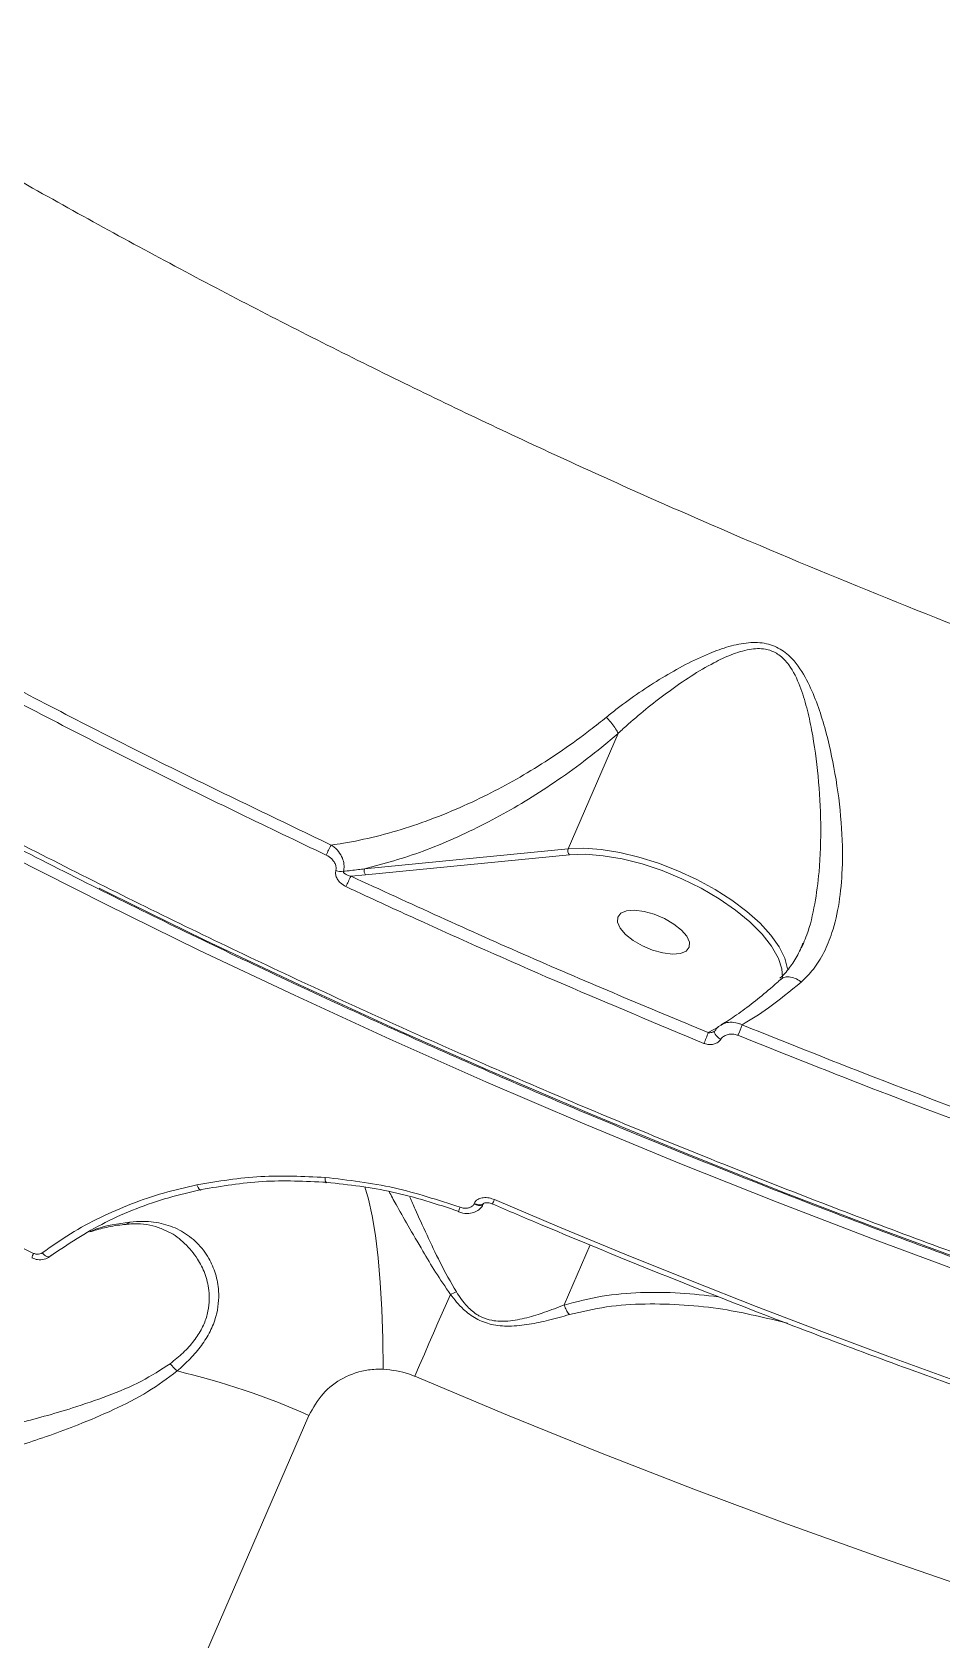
# Model space of a CAD drawing. Header units: millimetres. Extents: x -5550 to 7488, y -4093 to 4627.
# Drawn here: x -2780.8 to -2675.4, y 1356.7 to 1543.1 of the extents above; entities that cross this region are included whole.
import ezdxf

# ---------------------------------------------------------------- set-up
doc = ezdxf.new("R2010")
doc.units = ezdxf.units.MM
doc.layers.add('DIKOM_ОБЪЕКТ', color=7, linetype='Continuous')

msp = doc.modelspace()

# ---------------------------------------------------------------- linework, layer by layer
at = {"layer": 'DIKOM_ОБЪЕКТ', "color": 7, "linetype": 'Continuous', "lineweight": 15}
for p, q in [((-2712.861, 1461.788), (-2718.656, 1448.408)), ((-2718.656, 1448.408), (-2742.262, 1446.076)), ((-2742.134, 1445.383), (-2718.527, 1447.715)), ((-2743.829, 1445.223), (-2742.134, 1445.383)), ((-2691.408, 1437.45), (-2691.624, 1436.917)), ((-2701.222, 1427.766), (-2702.439, 1427.106)), ((-2729.564, 1407.302), (-2729.595, 1407.23)), ((-2728.508, 1407.236), (-2728.482, 1407.296)), ((-2770.034, 1404.882), (-2770.064, 1404.878)), ((-2719.125, 1395.546), (-2716.114, 1402.5)), ((-2873.802, 1093.892), (-2748.705, 1382.749))]:
    msp.add_line(p, q, dxfattribs=at)
at = {"layer": 'DIKOM_ОБЪЕКТ', "color": 7, "linetype": 'Continuous', "lineweight": 15, "flags": 128}
for points in [[(-2693.217, 1434.429), (-2693.227, 1434.503), (-2693.553, 1435.739), (-2694.206, 1437.049), (-2695.171, 1438.405), (-2696.428, 1439.777), (-2697.948, 1441.136), (-2699.7, 1442.452), (-2701.644, 1443.696), (-2703.739, 1444.842), (-2705.94, 1445.864), (-2708.198, 1446.741), (-2710.465, 1447.453), (-2712.692, 1447.986), (-2714.829, 1448.326), (-2716.832, 1448.468), (-2718.656, 1448.408)], [(-2718.527, 1447.715), (-2716.655, 1447.771), (-2714.593, 1447.608), (-2712.389, 1447.232), (-2710.099, 1446.65), (-2707.776, 1445.877), (-2705.478, 1444.932), (-2703.26, 1443.837), (-2701.175, 1442.619), (-2699.273, 1441.308), (-2697.601, 1439.935), (-2696.199, 1438.533), (-2695.101, 1437.135), (-2694.333, 1435.777), (-2694.303, 1435.711)], [(-2783.071, 1447.443), (-2772.277, 1441.98), (-2761.383, 1436.64), (-2750.397, 1431.429), (-2739.329, 1426.351), (-2728.189, 1421.409), (-2716.986, 1416.609), (-2705.728, 1411.954), (-2694.426, 1407.448), (-2683.09, 1403.094), (-2671.728, 1398.897)], [(-2671.326, 1400.175), (-2682.661, 1404.362), (-2693.971, 1408.705), (-2705.245, 1413.2), (-2716.476, 1417.845), (-2727.653, 1422.634), (-2738.767, 1427.563), (-2749.808, 1432.63), (-2760.767, 1437.828), (-2771.636, 1443.155), (-2773.007, 1443.84)], [(-2712.922, 1440.492), (-2712.949, 1439.902), (-2712.639, 1439.218), (-2712.015, 1438.495), (-2711.129, 1437.793), (-2710.053, 1437.167), (-2708.873, 1436.669), (-2707.685, 1436.339), (-2706.586, 1436.204), (-2705.664, 1436.274), (-2704.995, 1436.545), (-2704.632, 1436.993), (-2704.604, 1437.583), (-2704.915, 1438.267), (-2705.538, 1438.99), (-2706.424, 1439.692), (-2707.501, 1440.318), (-2708.68, 1440.816), (-2709.868, 1441.146), (-2710.967, 1441.281), (-2711.889, 1441.211), (-2712.559, 1440.94), (-2712.922, 1440.492)], [(-2694.303, 1435.711), (-2693.914, 1434.491), (-2693.836, 1433.547)], [(-2700.989, 1426.318), (-2701.192, 1426.451), (-2701.376, 1426.6), (-2701.529, 1426.758), (-2701.643, 1426.914), (-2701.711, 1427.061), (-2701.729, 1427.188), (-2701.696, 1427.287)], [(-2761.165, 1408.918), (-2761.217, 1408.874), (-2761.278, 1408.864), (-2761.344, 1408.889), (-2761.414, 1408.949), (-2761.485, 1409.041), (-2761.554, 1409.162), (-2761.62, 1409.307), (-2761.679, 1409.471)], [(-2746.64, 1409.768), (-2746.678, 1409.723), (-2746.715, 1409.714), (-2746.749, 1409.74), (-2746.778, 1409.8), (-2746.802, 1409.892), (-2746.821, 1410.013), (-2746.832, 1410.159), (-2746.836, 1410.323)], [(-2742.228, 1409.223), (-2741.807, 1407.802), (-2741.38, 1405.863), (-2741.009, 1403.59), (-2740.698, 1401.006), (-2740.45, 1398.136), (-2740.266, 1395.009), (-2740.15, 1391.655), (-2740.102, 1388.108)], [(-2728.508, 1407.236), (-2728.541, 1407.184), (-2728.661, 1407.106), (-2728.843, 1407.07), (-2729.072, 1407.081), (-2729.33, 1407.135), (-2729.595, 1407.23)], [(-2728.48, 1407.302), (-2728.51, 1407.256), (-2728.63, 1407.178), (-2728.812, 1407.142), (-2729.041, 1407.153), (-2729.299, 1407.207), (-2729.564, 1407.302)], [(-2666.312, 1384.115), (-2673.966, 1386.823), (-2681.613, 1389.605), (-2689.252, 1392.457), (-2696.879, 1395.381), (-2704.49, 1398.374), (-2712.084, 1401.435), (-2719.658, 1404.564), (-2727.208, 1407.759)], [(-2780.611, 1401.525), (-2781.241, 1401.832), (-2781.871, 1402.14), (-2782.501, 1402.448), (-2783.13, 1402.756), (-2783.759, 1403.065), (-2784.387, 1403.374), (-2785.016, 1403.684), (-2785.644, 1403.994)], [(-2778.726, 1401.169), (-2778.793, 1401.122), (-2778.88, 1401.105), (-2778.984, 1401.118), (-2779.101, 1401.161), (-2779.227, 1401.233), (-2779.358, 1401.33), (-2779.488, 1401.45), (-2779.613, 1401.587)], [(-2732.313, 1396.766), (-2732.779, 1395.703), (-2733.26, 1394.601), (-2733.757, 1393.462), (-2734.269, 1392.287), (-2734.794, 1391.08), (-2735.332, 1389.841), (-2735.882, 1388.572), (-2736.444, 1387.276)], [(-2736.444, 1387.276), (-2725.705, 1382.763), (-2714.918, 1378.398), (-2704.092, 1374.185), (-2693.237, 1370.128), (-2682.364, 1366.23), (-2671.483, 1362.497)]]:
    msp.add_lwpolyline(points, dxfattribs=at)
at = {"layer": 'DIKOM_ОБЪЕКТ', "color": 7, "linetype": 'Continuous', "lineweight": 15}
for centre, radius, start, end in [((-2736.286, 1443.248), 11.317, 150.37538, 156.97733), ((-2718.064, 1448.159), 0.642, 157.17941, 223.77883), ((-2744.956, 1447.699), 1.915, 250.72914, 277.4098), ((-2741.671, 1445.827), 0.642, 157.18112, 223.77712), ((-2733.181, 1439.26), 12.204, 150.75039, 157.02503), ((-2713.147, 1433), 15.463, 336.32604, 341.15394), ((-2718.488, 1432.705), 16.997, 336.25978, 340.76903), ((-2727.175, 1405.288), 4.32, 158.60035, 166.08471), ((-2738.856, 1412.626), 12.624, 334.76873, 337.32354), ((-2770.192, 1405.98), 1.109, 278.18958, 310.68923), ((-2779.536, 1400.885), 1.251, 149.25839, 175.44136), ((-2733.346, 1400.1), 3.49, 287.20533, 299.59436), ((-2758.526, 1393.825), 8.067, 219.09908, 227.35901), ((-2783.854, 1303.538), 86.66, 66.07114, 76.74933)]:
    msp.add_arc(centre, radius, start, end, dxfattribs=at)
for points, knots in [([(-2558.811, 1438.61), (-2564.603, 1439.972), (-2576.192, 1442.698), (-2593.747, 1447.394), (-2611.372, 1452.518), (-2629.274, 1458.176), (-2647.415, 1464.373), (-2665.756, 1471.114), (-2684, 1478.293), (-2702.619, 1486.112), (-2721.548, 1494.598), (-2740.713, 1503.764), (-2759.717, 1513.441), (-2778.485, 1523.617), (-2796.945, 1534.266), (-2814.669, 1545.142), (-2831.615, 1556.198), (-2847.758, 1567.388), (-2863.382, 1578.906), (-2878.408, 1590.726), (-2892.768, 1602.811), (-2906.134, 1614.886), (-2918.485, 1626.908), (-2929.824, 1638.836), (-2940.345, 1650.876), (-2949.976, 1662.988), (-2958.66, 1675.131), (-2965.708, 1686.255), (-2971.356, 1696.353), (-2975.852, 1705.474), (-2979.675, 1714.482), (-2982.806, 1723.345), (-2985.236, 1732.024), (-2986.952, 1740.518), (-2988.012, 1748.845), (-2988.114, 1754.218), (-2988.165, 1756.904)], [0, 0, 0, 0, 0.0277654, 0.0555639, 0.0833624, 0.1111276, 0.1400315, 0.168973, 0.1979143, 0.2268181, 0.2582449, 0.2896959, 0.3211226, 0.3534674, 0.3858386, 0.4181832, 0.4495061, 0.4808531, 0.5121759, 0.5444126, 0.5766757, 0.6089124, 0.6401611, 0.6714337, 0.7026821, 0.7348413, 0.7670266, 0.7991857, 0.8241464, 0.8491071, 0.874267, 0.8994269, 0.9244694, 0.9495122, 0.974756, 1, 1, 1, 1]), ([(-3044.652, 1724.515), (-3044.671, 1723.258), (-3044.719, 1720.216), (-3044.452, 1715.275), (-3043.9, 1709.713), (-3043.042, 1704.053), (-3041.89, 1698.298), (-3040.439, 1692.446), (-3038.691, 1686.493), (-3036.644, 1680.446), (-3034.308, 1674.323), (-3031.689, 1668.15), (-3028.795, 1661.946), (-3025.628, 1655.712), (-3022.188, 1649.447), (-3018.475, 1643.148), (-3014.489, 1636.814), (-3010.227, 1630.443), (-3005.689, 1624.033), (-3000.875, 1617.582), (-2995.78, 1611.088), (-2990.406, 1604.552), (-2984.766, 1597.989), (-2978.883, 1591.427), (-2972.776, 1584.89), (-2966.456, 1578.387), (-2959.919, 1571.913), (-2953.164, 1565.466), (-2946.188, 1559.043), (-2938.99, 1552.643), (-2931.567, 1546.264), (-2923.919, 1539.905), (-2916.041, 1533.562), (-2907.932, 1527.236), (-2899.604, 1520.936), (-2891.093, 1514.688), (-2882.429, 1508.516), (-2873.63, 1502.433), (-2864.695, 1496.437), (-2855.621, 1490.525), (-2846.404, 1484.696), (-2837.043, 1478.946), (-2827.535, 1473.276), (-2817.877, 1467.683), (-2808.067, 1462.165), (-2798.099, 1456.721), (-2787.985, 1451.357), (-2777.759, 1446.091), (-2767.462, 1440.944), (-2757.121, 1435.931), (-2746.74, 1431.053), (-2736.316, 1426.307), (-2725.845, 1421.692), (-2715.323, 1417.206), (-2704.747, 1412.848), (-2694.116, 1408.616), (-2683.425, 1404.509), (-2672.671, 1400.527), (-2661.857, 1396.67), (-2651.011, 1392.949), (-2640.18, 1389.381), (-2629.4, 1385.977), (-2618.682, 1382.741), (-2608.022, 1379.671), (-2597.415, 1376.765), (-2586.857, 1374.021), (-2576.345, 1371.44), (-2565.877, 1369.02), (-2555.45, 1366.762), (-2545.059, 1364.662), (-2534.708, 1362.728), (-2525.102, 1361.06), (-2518.996, 1360.119), (-2516.289, 1359.701)], [0, 0, 0, 0, 0.0098994, 0.0239604, 0.0380271, 0.0521102, 0.0662251, 0.0803872, 0.0946116, 0.1089136, 0.1232606, 0.1375542, 0.1517771, 0.1659463, 0.1800776, 0.1941866, 0.2082891, 0.2223998, 0.2365304, 0.2506968, 0.2649149, 0.2792008, 0.2935497, 0.3078771, 0.3221191, 0.3363006, 0.3504375, 0.364546, 0.3786424, 0.3927426, 0.406858, 0.4210041, 0.4351969, 0.4494525, 0.4637824, 0.4781141, 0.4923715, 0.5065637, 0.5207068, 0.5348165, 0.5489097, 0.563002, 0.5771065, 0.5912368, 0.6054096, 0.6196403, 0.6339456, 0.6482789, 0.6625569, 0.6767651, 0.6909192, 0.7050356, 0.7191306, 0.7332199, 0.7473184, 0.7614382, 0.7755955, 0.7898064, 0.8040869, 0.818423, 0.8327307, 0.8469589, 0.8611287, 0.8752559, 0.889357, 0.9034481, 0.9175449, 0.9316585, 0.945805, 0.9600004, 0.9742608, 0.9885925, 1, 1, 1, 1]), ([(-2515.807, 1360.129), (-2519.831, 1360.764), (-2530.669, 1362.472), (-2548.653, 1365.839), (-2569.775, 1370.388), (-2591.363, 1375.673), (-2613.352, 1381.692), (-2635.676, 1388.446), (-2657.844, 1395.787), (-2679.783, 1403.673), (-2701.428, 1412.056), (-2723.13, 1421.073), (-2744.815, 1430.718), (-2766.407, 1440.972), (-2787.429, 1451.611), (-2807.823, 1462.589), (-2827.545, 1473.853), (-2846.916, 1485.587), (-2865.853, 1497.769), (-2884.277, 1510.369), (-2901.783, 1523.107), (-2918.333, 1535.938), (-2933.909, 1548.813), (-2948.765, 1561.941), (-2962.818, 1575.288), (-2975.998, 1588.811), (-2988.014, 1602.213), (-2998.853, 1615.45), (-3008.528, 1628.485), (-3017.195, 1641.528), (-3024.779, 1654.534), (-3031.229, 1667.457), (-3036.181, 1679.479), (-3039.825, 1690.607), (-3042.373, 1700.874), (-3043.965, 1710.902), (-3044.676, 1718.883), (-3044.516, 1723.409), (-3044.467, 1724.778)], [0, 0, 0, 0, 0.0169097, 0.0455561, 0.0742245, 0.1028708, 0.1323494, 0.1618517, 0.1913302, 0.2199766, 0.248645, 0.2772913, 0.3067697, 0.3362723, 0.3657507, 0.394397, 0.4230654, 0.4517117, 0.48119, 0.5106926, 0.540171, 0.5688174, 0.5974857, 0.6261321, 0.6556106, 0.6851129, 0.7145914, 0.7432377, 0.771906, 0.8005525, 0.8300308, 0.8595332, 0.8890116, 0.913944, 0.9389054, 0.963867, 0.9890651, 1, 1, 1, 1]), ([(-2746.124, 1448.842), (-2752.737, 1452.007), (-2765.962, 1458.336), (-2785.459, 1468.394), (-2804.692, 1478.819), (-2817.171, 1486.096), (-2823.41, 1489.734)], [0, 0, 0, 0, 0.2485968, 0.4971946, 0.7485971, 1, 1, 1, 1]), ([(-2824.162, 1488.657), (-2817.979, 1485.051), (-2805.613, 1477.839), (-2786.416, 1467.424), (-2766.808, 1457.298), (-2753.404, 1450.882), (-2746.702, 1447.674)], [0, 0, 0, 0, 0.2485958, 0.4971923, 0.7485966, 1, 1, 1, 1]), ([(-2691.648, 1432.964), (-2691.163, 1433.439), (-2690.151, 1434.429), (-2688.97, 1436.375), (-2687.928, 1438.931), (-2687.192, 1442.165), (-2686.805, 1446.456), (-2686.937, 1451.509), (-2687.64, 1457.048), (-2688.649, 1461.612), (-2689.739, 1465.113), (-2690.835, 1467.747), (-2692.155, 1469.957), (-2693.84, 1471.53), (-2695.702, 1472.305), (-2697.845, 1472.363), (-2700.066, 1471.89), (-2703.476, 1470.655), (-2707.87, 1468.29), (-2711.77, 1465.633), (-2713.815, 1463.998), (-2714.23, 1463.667)], [0, 0, 0, 0, 0.0399722, 0.0832998, 0.1277343, 0.1880432, 0.2502376, 0.3338826, 0.4199843, 0.5013467, 0.5430291, 0.5846633, 0.6297928, 0.6581312, 0.6869629, 0.7180489, 0.7529311, 0.7887581, 0.8810072, 0.9758689, 1, 1, 1, 1]), ([(-2712.86, 1461.797), (-2712.859, 1461.798), (-2712.471, 1462.153), (-2710.602, 1463.865), (-2706.994, 1466.756), (-2702.971, 1469.423), (-2699.786, 1470.936), (-2697.795, 1471.575), (-2695.948, 1471.668), (-2694.817, 1471.257), (-2693.882, 1470.651), (-2692.777, 1469.465), (-2691.774, 1467.316), (-2690.98, 1464.762), (-2690.233, 1461.286), (-2689.621, 1456.788), (-2689.32, 1451.258), (-2689.466, 1446.265), (-2690.051, 1441.962), (-2690.68, 1439.172), (-2691.271, 1437.774), (-2691.408, 1437.45)], [0, 0, 0, 0, 0.0000991, 0.0276388, 0.1332232, 0.2411146, 0.2795024, 0.3186007, 0.350771, 0.3744563, 0.379875, 0.4091049, 0.4579087, 0.5039777, 0.5501038, 0.6445766, 0.7409594, 0.8394383, 0.9082443, 0.9786876, 1, 1, 1, 1]), ([(-2714.23, 1463.667), (-2714.852, 1463.166), (-2716.517, 1461.825), (-2719.296, 1459.816), (-2723.698, 1456.953), (-2728.371, 1454.425), (-2733.211, 1452.307), (-2737.096, 1450.895), (-2740.946, 1449.791), (-2743.957, 1449.156), (-2745.657, 1448.91), (-2746.124, 1448.842)], [0, 0, 0, 0, 0.060117, 0.1609814, 0.2618612, 0.4689745, 0.5884086, 0.7078539, 0.8306444, 0.953438, 1, 1, 1, 1]), ([(-2712.86, 1461.797), (-2712.951, 1461.959), (-2713.133, 1462.284), (-2713.592, 1462.914), (-2713.981, 1463.386), (-2714.197, 1463.63), (-2714.23, 1463.667)], [0, 0, 0, 0, 0.3157108, 0.631452, 0.9437901, 1, 1, 1, 1]), ([(-2742.262, 1446.076), (-2740.013, 1446.69), (-2736.613, 1447.619), (-2731.903, 1449.565), (-2727.264, 1451.776), (-2722.638, 1454.454), (-2718.131, 1457.559), (-2715.228, 1459.778), (-2713.497, 1461.248), (-2712.861, 1461.788)], [0, 0, 0, 0, 0.2355393, 0.3560374, 0.4765281, 0.7016585, 0.8172963, 0.9329168, 1, 1, 1, 1]), ([(-2712.861, 1461.788), (-2712.861, 1461.789), (-2712.86, 1461.792), (-2712.859, 1461.795), (-2712.86, 1461.796), (-2712.86, 1461.797)], [0, 0, 0, 0, 0.4204948, 0.7787719, 1, 1, 1, 1]), ([(-2744.709, 1445.799), (-2744.698, 1445.842), (-2744.638, 1446.093), (-2744.618, 1446.61), (-2744.809, 1447.371), (-2745.259, 1448.136), (-2745.759, 1448.609), (-2746.072, 1448.809), (-2746.124, 1448.842)], [0, 0, 0, 0, 0.0395256, 0.232657, 0.4437324, 0.6867586, 0.947947, 1, 1, 1, 1]), ([(-2746.702, 1447.674), (-2746.479, 1447.545), (-2746.089, 1447.318), (-2745.716, 1446.831), (-2745.55, 1446.381), (-2745.546, 1446.068), (-2745.582, 1445.916), (-2745.588, 1445.891)], [0, 0, 0, 0, 0.3276957, 0.5739052, 0.7796043, 0.962736, 1, 1, 1, 1]), ([(-2745.588, 1445.891), (-2745.595, 1445.859), (-2745.633, 1445.697), (-2745.622, 1445.362), (-2745.438, 1444.887), (-2745.043, 1444.384), (-2744.64, 1444.151), (-2744.417, 1444.023)], [0, 0, 0, 0, 0.0440524, 0.2245334, 0.4337885, 0.6875277, 1, 1, 1, 1]), ([(-2742.262, 1446.076), (-2742.5, 1446.047), (-2743.314, 1445.949), (-2744.13, 1445.862), (-2744.709, 1445.799)], [0, 0, 0, 0, 0.2912897, 1, 1, 1, 1]), ([(-2743.829, 1445.223), (-2743.97, 1445.258), (-2744.217, 1445.32), (-2744.497, 1445.467), (-2744.65, 1445.602), (-2744.702, 1445.705), (-2744.712, 1445.762), (-2744.71, 1445.789), (-2744.709, 1445.799)], [0, 0, 0, 0, 0.3693983, 0.6445339, 0.8372163, 0.9270803, 0.9712412, 1, 1, 1, 1]), ([(-2744.417, 1444.023), (-2743.813, 1443.742), (-2740.796, 1442.338), (-2732.427, 1438.504), (-2719.229, 1432.644), (-2708.366, 1428.124), (-2702.929, 1425.862)], [0, 0, 0, 0, 0.044144, 0.2207137, 0.6100128, 1, 1, 1, 1]), ([(-2702.439, 1427.106), (-2709.383, 1430), (-2723.29, 1435.797), (-2736.976, 1442.078), (-2743.829, 1445.223)], [0, 0, 0, 0, 0.4992723, 1, 1, 1, 1]), ([(-2691.453, 1437.465), (-2691.581, 1437.147), (-2691.948, 1436.234), (-2692.751, 1434.969), (-2693.521, 1433.935), (-2694.045, 1433.501), (-2694.147, 1433.417)], [0, 0, 0, 0, 0.1917357, 0.5501471, 0.9119165, 1, 1, 1, 1]), ([(-2694.055, 1433.274), (-2694.183, 1433.155), (-2695.015, 1432.377), (-2696.489, 1431.151), (-2698.44, 1429.641), (-2699.932, 1428.599), (-2700.722, 1428.143), (-2700.945, 1428.014)], [0, 0, 0, 0, 0.0508469, 0.3312719, 0.6112078, 0.8902476, 1, 1, 1, 1]), ([(-2698.513, 1428.005), (-2697.51, 1428.616), (-2695.333, 1429.943), (-2692.939, 1431.906), (-2691.648, 1432.964)], [0, 0, 0, 0, 0.460486, 1, 1, 1, 1]), ([(-2694.028, 1433.258), (-2693.916, 1433.347), (-2693.66, 1433.551), (-2693.07, 1433.598), (-2692.398, 1433.434), (-2691.915, 1433.165), (-2691.683, 1432.991), (-2691.648, 1432.964)], [0, 0, 0, 0, 0.2007155, 0.461808, 0.7229035, 0.9578431, 1, 1, 1, 1]), ([(-2701.799, 1427.207), (-2701.834, 1427.188), (-2701.934, 1427.133), (-2702.127, 1427.096), (-2702.306, 1427.089), (-2702.41, 1427.103), (-2702.439, 1427.106)], [0, 0, 0, 0, 0.1702038, 0.4910049, 0.8588138, 1, 1, 1, 1]), ([(-2701.698, 1427.286), (-2701.699, 1427.284), (-2701.708, 1427.267), (-2701.731, 1427.235), (-2701.787, 1427.21), (-2701.798, 1427.205)], [0, 0, 0, 0, 0.0939359, 0.8171536, 1, 1, 1, 1]), ([(-2700.95, 1427.97), (-2701.138, 1427.859), (-2701.44, 1427.681), (-2701.6, 1427.377), (-2701.66, 1427.263)], [0, 0, 0, 0, 0.6246336, 1, 1, 1, 1]), ([(-2698.513, 1428.005), (-2698.614, 1428.051), (-2698.984, 1428.22), (-2699.657, 1428.343), (-2700.402, 1428.277), (-2700.775, 1428.066), (-2700.927, 1427.979)], [0, 0, 0, 0, 0.1261835, 0.4642676, 0.7812594, 1, 1, 1, 1]), ([(-2632.252, 1403.969), (-2637.767, 1405.768), (-2648.795, 1409.366), (-2665.378, 1415.228), (-2681.971, 1421.396), (-2692.999, 1425.802), (-2698.513, 1428.005)], [0, 0, 0, 0, 0.2491008, 0.4982003, 0.7491009, 1, 1, 1, 1]), ([(-2702.929, 1425.862), (-2702.865, 1425.838), (-2702.632, 1425.751), (-2702.21, 1425.694), (-2701.71, 1425.769), (-2701.274, 1425.973), (-2701.084, 1426.203), (-2700.989, 1426.318)], [0, 0, 0, 0, 0.0918433, 0.3355673, 0.5630924, 0.7814416, 1, 1, 1, 1]), ([(-2700.989, 1426.318), (-2700.892, 1426.436), (-2700.697, 1426.671), (-2700.249, 1426.881), (-2699.733, 1426.961), (-2699.294, 1426.904), (-2699.051, 1426.815), (-2698.985, 1426.791)], [0, 0, 0, 0, 0.2169269, 0.4334598, 0.6620064, 0.9080962, 1, 1, 1, 1]), ([(-2698.985, 1426.791), (-2693.499, 1424.599), (-2682.526, 1420.215), (-2665.938, 1414.044), (-2649.279, 1408.152), (-2638.146, 1404.519), (-2632.579, 1402.703)], [0, 0, 0, 0, 0.2491004, 0.498199, 0.7490993, 1, 1, 1, 1]), ([(-2746.836, 1410.323), (-2749.33, 1410.441), (-2754.376, 1410.68), (-2759.226, 1409.877), (-2761.679, 1409.471)], [0, 0, 0, 0, 0.4941694, 1, 1, 1, 1]), ([(-2761.679, 1409.471), (-2762.977, 1409.174), (-2765.574, 1408.579), (-2769.305, 1407.3), (-2772.917, 1405.726), (-2776.389, 1403.849), (-2778.538, 1402.341), (-2779.613, 1401.587)], [0, 0, 0, 0, 0.1978369, 0.3955018, 0.5931689, 0.7965835, 1, 1, 1, 1]), ([(-2778.726, 1401.169), (-2776.643, 1402.565), (-2773.487, 1404.679), (-2768.735, 1406.737), (-2765.017, 1408.031), (-2762.437, 1408.625), (-2761.165, 1408.918)], [0, 0, 0, 0, 0.3951713, 0.5986695, 0.8021716, 1, 1, 1, 1]), ([(-2761.165, 1408.918), (-2758.821, 1409.311), (-2754.077, 1410.106), (-2749.138, 1409.881), (-2746.64, 1409.768)], [0, 0, 0, 0, 0.4941715, 1, 1, 1, 1]), ([(-2731.197, 1406.865), (-2733.731, 1407.699), (-2738.863, 1409.39), (-2744.156, 1410.01), (-2746.836, 1410.323)], [0, 0, 0, 0, 0.4937947, 1, 1, 1, 1]), ([(-2746.64, 1409.768), (-2744.082, 1409.472), (-2738.902, 1408.874), (-2733.878, 1407.225), (-2731.335, 1406.391)], [0, 0, 0, 0, 0.4937416, 1, 1, 1, 1]), ([(-2739.424, 1408.688), (-2739.168, 1408.207), (-2738.576, 1407.09), (-2737.242, 1404.767), (-2735.677, 1402.087), (-2734.071, 1399.364), (-2732.902, 1397.636), (-2732.313, 1396.766)], [0, 0, 0, 0, 0.1759135, 0.4081625, 0.6455484, 0.8215412, 1, 1, 1, 1]), ([(-2731.622, 1397.065), (-2732.276, 1398.214), (-2733.586, 1400.514), (-2735.063, 1403.753), (-2736.287, 1406.321), (-2736.814, 1407.587), (-2737.004, 1408.042)], [0, 0, 0, 0, 0.2710214, 0.5425646, 0.8353131, 1, 1, 1, 1]), ([(-2731.364, 1406.34), (-2731.279, 1406.307), (-2730.897, 1406.155), (-2730.219, 1406.111), (-2729.443, 1406.284), (-2728.891, 1406.657), (-2728.578, 1407.002), (-2728.523, 1407.22), (-2728.518, 1407.241)], [0, 0, 0, 0, 0.0818866, 0.3704333, 0.5973456, 0.7950241, 0.9801247, 1, 1, 1, 1]), ([(-2729.595, 1407.23), (-2729.623, 1407.179), (-2729.692, 1407.049), (-2729.903, 1406.88), (-2730.253, 1406.752), (-2730.711, 1406.726), (-2731.034, 1406.818), (-2731.197, 1406.865)], [0, 0, 0, 0, 0.1033644, 0.2624288, 0.4611486, 0.7282031, 1, 1, 1, 1]), ([(-2727.208, 1407.759), (-2727.403, 1407.828), (-2727.827, 1407.98), (-2728.469, 1408.006), (-2729, 1407.867), (-2729.372, 1407.629), (-2729.5, 1407.411), (-2729.564, 1407.302)], [0, 0, 0, 0, 0.2267458, 0.4919793, 0.6959255, 0.8477242, 1, 1, 1, 1]), ([(-2728.484, 1407.295), (-2728.481, 1407.298), (-2728.474, 1407.303), (-2728.427, 1407.332), (-2728.331, 1407.365), (-2728.153, 1407.394), (-2727.868, 1407.38), (-2727.608, 1407.325), (-2727.461, 1407.251), (-2727.439, 1407.24)], [0, 0, 0, 0, 0.0654373, 0.134874, 0.2476453, 0.3817874, 0.61026, 0.9417351, 1, 1, 1, 1]), ([(-2727.436, 1407.244), (-2725.578, 1406.453), (-2720.188, 1404.157), (-2711.23, 1400.456), (-2700.554, 1396.188), (-2689.846, 1392.058), (-2679.302, 1388.137), (-2671.557, 1385.359), (-2667.391, 1383.901), (-2666.622, 1383.632)], [0, 0, 0, 0, 0.0925213, 0.2683111, 0.4441062, 0.6199013, 0.795697, 0.9622431, 1, 1, 1, 1]), ([(-2774.111, 1404.014), (-2773.554, 1404.176), (-2772.403, 1404.511), (-2771.005, 1404.783), (-2770.14, 1404.856), (-2770.034, 1404.865)], [0, 0, 0, 0, 0.451793, 0.9329984, 1, 1, 1, 1]), ([(-2769.468, 1405.138), (-2770.854, 1404.952), (-2772.554, 1404.723), (-2773.79, 1404.159), (-2774.018, 1404.054)], [0, 0, 0, 0, 0.8151671, 1, 1, 1, 1]), ([(-2770.064, 1404.849), (-2769.828, 1404.884), (-2769.043, 1405), (-2767.83, 1404.931), (-2766.423, 1404.681), (-2765.608, 1404.307), (-2765.203, 1404.121)], [0, 0, 0, 0, 0.1237298, 0.4101858, 0.7065826, 1, 1, 1, 1]), ([(-2763.991, 1387.89), (-2763.475, 1388.352), (-2762.431, 1389.284), (-2761.129, 1390.825), (-2760.1, 1392.479), (-2759.262, 1394.636), (-2759.052, 1396.957), (-2759.482, 1399.201), (-2760.318, 1401.115), (-2761.635, 1402.828), (-2763.416, 1404.174), (-2765.525, 1405.011), (-2767.571, 1405.296), (-2768.948, 1405.182), (-2769.468, 1405.138)], [0, 0, 0, 0, 0.060368, 0.1220465, 0.1825845, 0.2452024, 0.354867, 0.435813, 0.5191041, 0.6213436, 0.7266017, 0.8297224, 0.9355793, 1, 1, 1, 1]), ([(-2765.223, 1404.103), (-2765.127, 1404.066), (-2764.328, 1403.752), (-2763.064, 1402.697), (-2761.652, 1401.077), (-2760.715, 1399.206), (-2760.171, 1397.078), (-2760.271, 1394.92), (-2760.977, 1392.99), (-2761.595, 1391.975), (-2762.355, 1390.97), (-2763.257, 1389.973), (-2764.272, 1389.153), (-2764.786, 1388.737)], [0, 0, 0, 0, 0.0192747, 0.1603533, 0.3051401, 0.4153637, 0.528412, 0.674593, 0.7489468, 0.8259884, 0.8370745, 0.9174196, 1, 1, 1, 1]), ([(-2780.777, 1401.001), (-2780.571, 1400.916), (-2780.121, 1400.729), (-2779.394, 1400.794), (-2778.851, 1401.042), (-2778.611, 1401.265), (-2778.535, 1401.335)], [0, 0, 0, 0, 0.2699825, 0.5907802, 0.8712335, 1, 1, 1, 1]), ([(-2779.613, 1401.587), (-2779.702, 1401.535), (-2779.879, 1401.43), (-2780.207, 1401.401), (-2780.455, 1401.454), (-2780.584, 1401.512), (-2780.611, 1401.525)], [0, 0, 0, 0, 0.3057084, 0.6116533, 0.9180159, 1, 1, 1, 1]), ([(-2732.313, 1396.766), (-2731.841, 1396.171), (-2731.018, 1395.134), (-2729.374, 1393.89), (-2727.505, 1393.181), (-2725.362, 1393.025), (-2723.142, 1393.281), (-2720.8, 1393.784), (-2719.313, 1394.204), (-2718.512, 1394.43)], [0, 0, 0, 0, 0.1507876, 0.2625413, 0.3758263, 0.5043753, 0.6581084, 0.8160022, 1, 1, 1, 1]), ([(-2719.125, 1395.546), (-2719.877, 1395.255), (-2721.251, 1394.724), (-2723.414, 1394.028), (-2725.454, 1393.628), (-2727.315, 1393.641), (-2728.484, 1394.023), (-2729.461, 1394.548), (-2730.572, 1395.478), (-2731.236, 1396.481), (-2731.622, 1397.065)], [0, 0, 0, 0, 0.1920695, 0.3511822, 0.5094948, 0.6344406, 0.718653, 0.7420939, 0.8495975, 1, 1, 1, 1]), ([(-2719.126, 1395.538), (-2719.127, 1395.538), (-2719.127, 1395.54), (-2719.127, 1395.543), (-2719.126, 1395.545), (-2719.125, 1395.546)], [0, 0, 0, 0, 0.2907974, 0.6643085, 1, 1, 1, 1]), ([(-2701.232, 1396.484), (-2702.721, 1396.658), (-2705.746, 1397.01), (-2710.263, 1397.036), (-2714.782, 1396.672), (-2717.673, 1395.917), (-2719.126, 1395.538)], [0, 0, 0, 0, 0.2448373, 0.4976757, 0.7475352, 1, 1, 1, 1]), ([(-2719.126, 1395.538), (-2719.048, 1395.329), (-2718.906, 1394.95), (-2718.666, 1394.603), (-2718.536, 1394.457), (-2718.512, 1394.43)], [0, 0, 0, 0, 0.4994754, 0.9073574, 1, 1, 1, 1]), ([(-2718.512, 1394.43), (-2717.085, 1394.765), (-2714.214, 1395.44), (-2709.749, 1395.719), (-2705.241, 1395.591), (-2699.725, 1395.012), (-2695.726, 1394.037), (-2693.23, 1393.429)], [0, 0, 0, 0, 0.1759047, 0.353915, 0.5304232, 0.7069715, 1, 1, 1, 1]), ([(-2764.786, 1388.737), (-2765.869, 1388.033), (-2768.143, 1386.554), (-2772.056, 1384.964), (-2775.868, 1383.661), (-2779.397, 1382.611), (-2782.565, 1381.786), (-2785.556, 1381.107), (-2787.269, 1380.853), (-2788.126, 1380.727)], [0, 0, 0, 0, 0.1463759, 0.3075833, 0.4690104, 0.6021014, 0.7351153, 0.8676429, 1, 1, 1, 1]), ([(-2748.705, 1382.749), (-2748.217, 1383.629), (-2747.252, 1385.371), (-2744.796, 1387.189), (-2742.297, 1388.065), (-2740.68, 1388.097), (-2740.102, 1388.108)], [0, 0, 0, 0, 0.2885599, 0.571629, 0.8470346, 1, 1, 1, 1]), ([(-2740.102, 1388.108), (-2739.074, 1387.985), (-2737.938, 1387.85), (-2736.758, 1387.407), (-2736.551, 1387.321), (-2736.444, 1387.276)], [0, 0, 0, 0, 0.8217658, 0.907854, 1, 1, 1, 1]), ([(-2787.517, 1377.968), (-2786.664, 1378.136), (-2784.958, 1378.471), (-2781.956, 1379.342), (-2778.768, 1380.395), (-2775.206, 1381.725), (-2771.352, 1383.362), (-2767.376, 1385.339), (-2765.093, 1387.06), (-2763.991, 1387.89)], [0, 0, 0, 0, 0.131657, 0.2634906, 0.39514, 0.5268777, 0.6882994, 0.849538, 1, 1, 1, 1])]:
    msp.add_open_spline(points, degree=3, knots=knots, dxfattribs=at)

doc.saveas('drawing.dxf')
